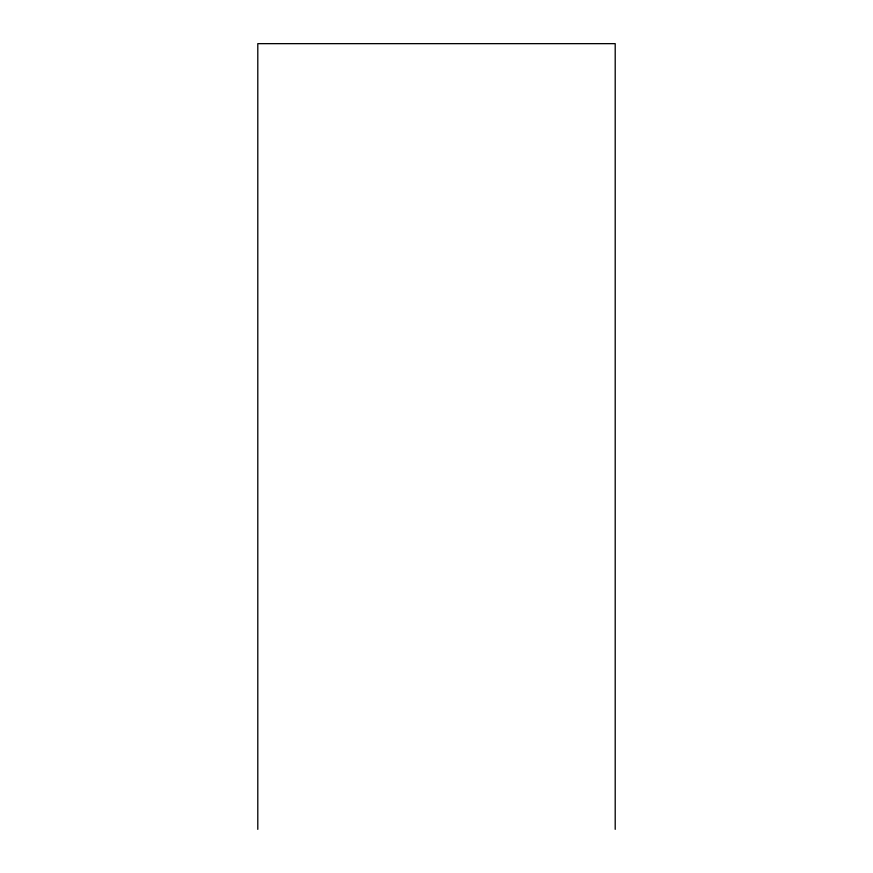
<?xml version="1.0" encoding="UTF-8"?>
<svg xmlns="http://www.w3.org/2000/svg" width="873" height="873" viewBox="0 0 873 873"><rect width="100%" height="100%" fill="white"/><g stroke="black" fill="none" stroke-linecap="round" stroke-linejoin="round"><path stroke-width="1.31" d="M615.203 829.35L615.203 43.65L257.797 43.65L257.797 829.35"/></g></svg>
